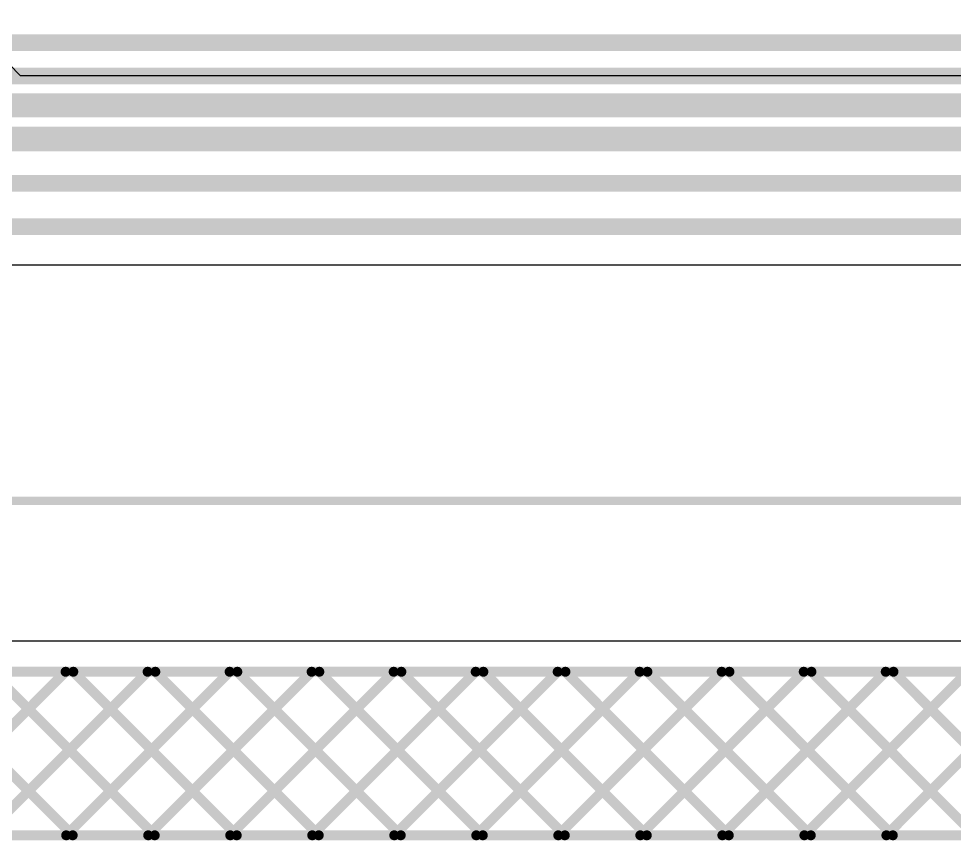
# Model space of a CAD drawing. Header units: inches. Extents: x 0 to 212, y 0 to 208.
# Drawn here: x 3.668 to 4.233, y 1.92 to 2.415 of the extents above; entities that cross this region are included whole.
import ezdxf

# ---------------------------------------------------------------- set-up
doc = ezdxf.new("R2010")
doc.units = ezdxf.units.IN
doc.header["$MEASUREMENT"] = 0
for name, color, linetype in [('Bottom Layer', 5, 'Continuous'), ('Bottom Overlay', 54, 'Continuous'), ('Top Layer', 1, 'Continuous'), ('Top Overlay', 2, 'Continuous')]:
    doc.layers.add(name, color=color, linetype=linetype)

# ---------------------------------------------------------------- blocks, each defined once
blk = doc.blocks.new('G4A_1A_PE_DC24_94')
at = {"layer": 'Top Overlay'}
for points in [[(-0.6004, 0.32481, 0.005, 0.005, 0), (0.60039, 0.32481, 0.005, 0.005, 0)], [(-0.60036, 0.15689, 0.005, 0.005, 0), (0.60039, 0.15689, 0.005, 0.005, 0)]]:
    blk.add_lwpolyline(points, format="xyseb", dxfattribs=at)

msp = doc.modelspace()

# ---------------------------------------------------------------- linework, layer by layer
at = {"layer": 'Bottom Layer'}
for p, q in [((3.66913, 2.38102), (3.63471, 2.41544)), ((5.76, 2.38102), (3.66913, 2.38102)), ((3.62092, 2.26706), (5.02865, 2.26706)), ((7.585, 2.04), (-0.12, 2.04))]:
    msp.add_line(p, q, dxfattribs=at)
for points in [[(3.65095, 2.36542, 0.01, 0.01, 0), (6.7387, 2.36542, 0.01, 0.01, 0)], [(3.10159, 2.34292, 0.015, 0.015, 0), (5.10302, 2.34292, 0.015, 0.015, 0)]]:
    msp.add_lwpolyline(points, format="xyseb", dxfattribs=at)
at = {"layer": 'Bottom Overlay'}
for points in [[(-0.122, 2.02163, 0.006, 0.006, 0), (8.075, 2.02163, 0.006, 0.006, 0)], [(3.59768, 1.923, 0.006, 0.006, 0), (3.69631, 2.02163, 0.006, 0.006, 0)], [(3.60198, 2.02163, 0.006, 0.006, 0), (3.7006, 1.923, 0.006, 0.006, 0)], [(3.64718, 1.923, 0.006, 0.006, 0), (3.74581, 2.02163, 0.006, 0.006, 0)], [(3.65147, 2.02163, 0.006, 0.006, 0), (3.7501, 1.923, 0.006, 0.006, 0)], [(3.69668, 1.923, 0.006, 0.006, 0), (3.7953, 2.02163, 0.006, 0.006, 0)], [(3.70097, 2.02163, 0.006, 0.006, 0), (3.7996, 1.923, 0.006, 0.006, 0)], [(3.74618, 1.923, 0.006, 0.006, 0), (3.8448, 2.02163, 0.006, 0.006, 0)], [(3.75047, 2.02163, 0.006, 0.006, 0), (3.8491, 1.923, 0.006, 0.006, 0)], [(3.79567, 1.923, 0.006, 0.006, 0), (3.8943, 2.02163, 0.006, 0.006, 0)], [(3.79997, 2.02163, 0.006, 0.006, 0), (3.89859, 1.923, 0.006, 0.006, 0)], [(3.84517, 1.923, 0.006, 0.006, 0), (3.9438, 2.02163, 0.006, 0.006, 0)], [(3.84946, 2.02163, 0.006, 0.006, 0), (3.94809, 1.923, 0.006, 0.006, 0)], [(3.89467, 1.923, 0.006, 0.006, 0), (3.99329, 2.02163, 0.006, 0.006, 0)], [(3.89896, 2.02163, 0.006, 0.006, 0), (3.99759, 1.923, 0.006, 0.006, 0)], [(3.94417, 1.923, 0.006, 0.006, 0), (4.04279, 2.02163, 0.006, 0.006, 0)], [(3.94846, 2.02163, 0.006, 0.006, 0), (4.04709, 1.923, 0.006, 0.006, 0)], [(3.99366, 1.923, 0.006, 0.006, 0), (4.09229, 2.02163, 0.006, 0.006, 0)], [(3.99796, 2.02163, 0.006, 0.006, 0), (4.09658, 1.923, 0.006, 0.006, 0)], [(4.04316, 1.923, 0.006, 0.006, 0), (4.14179, 2.02163, 0.006, 0.006, 0)], [(4.04745, 2.02163, 0.006, 0.006, 0), (4.14608, 1.923, 0.006, 0.006, 0)], [(4.09266, 1.923, 0.006, 0.006, 0), (4.19128, 2.02163, 0.006, 0.006, 0)], [(4.09695, 2.02163, 0.006, 0.006, 0), (4.19558, 1.923, 0.006, 0.006, 0)], [(4.14216, 1.923, 0.006, 0.006, 0), (4.24078, 2.02163, 0.006, 0.006, 0)], [(4.14645, 2.02163, 0.006, 0.006, 0), (4.24508, 1.923, 0.006, 0.006, 0)], [(4.19165, 1.923, 0.006, 0.006, 0), (4.29028, 2.02163, 0.006, 0.006, 0)], [(4.19595, 2.02163, 0.006, 0.006, 0), (4.29457, 1.923, 0.006, 0.006, 0)], [(-0.122, 1.923, 0.006, 0.006, 0), (8.075, 1.923, 0.006, 0.006, 0)]]:
    msp.add_lwpolyline(points, format="xyseb", dxfattribs=at)
for points in [[(3.69481, 2.02163, 0.003, 0.003, 1), (3.69781, 2.02163, 0.003, 0.003, 1)], [(3.69947, 2.02163, 0.003, 0.003, 1), (3.70247, 2.02163, 0.003, 0.003, 1)], [(3.74431, 2.02163, 0.003, 0.003, 1), (3.74731, 2.02163, 0.003, 0.003, 1)], [(3.74897, 2.02163, 0.003, 0.003, 1), (3.75197, 2.02163, 0.003, 0.003, 1)], [(3.7938, 2.02163, 0.003, 0.003, 1), (3.7968, 2.02163, 0.003, 0.003, 1)], [(3.79847, 2.02163, 0.003, 0.003, 1), (3.80147, 2.02163, 0.003, 0.003, 1)], [(3.8433, 2.02163, 0.003, 0.003, 1), (3.8463, 2.02163, 0.003, 0.003, 1)], [(3.84796, 2.02163, 0.003, 0.003, 1), (3.85096, 2.02163, 0.003, 0.003, 1)], [(3.8928, 2.02163, 0.003, 0.003, 1), (3.8958, 2.02163, 0.003, 0.003, 1)], [(3.89746, 2.02163, 0.003, 0.003, 1), (3.90046, 2.02163, 0.003, 0.003, 1)], [(3.9423, 2.02163, 0.003, 0.003, 1), (3.9453, 2.02163, 0.003, 0.003, 1)], [(3.94696, 2.02163, 0.003, 0.003, 1), (3.94996, 2.02163, 0.003, 0.003, 1)], [(3.99179, 2.02163, 0.003, 0.003, 1), (3.99479, 2.02163, 0.003, 0.003, 1)], [(3.99646, 2.02163, 0.003, 0.003, 1), (3.99946, 2.02163, 0.003, 0.003, 1)], [(4.04129, 2.02163, 0.003, 0.003, 1), (4.04429, 2.02163, 0.003, 0.003, 1)], [(4.04595, 2.02163, 0.003, 0.003, 1), (4.04895, 2.02163, 0.003, 0.003, 1)], [(4.09079, 2.02163, 0.003, 0.003, 1), (4.09379, 2.02163, 0.003, 0.003, 1)], [(4.09545, 2.02163, 0.003, 0.003, 1), (4.09845, 2.02163, 0.003, 0.003, 1)], [(4.14029, 2.02163, 0.003, 0.003, 1), (4.14329, 2.02163, 0.003, 0.003, 1)], [(4.14495, 2.02163, 0.003, 0.003, 1), (4.14795, 2.02163, 0.003, 0.003, 1)], [(4.18978, 2.02163, 0.003, 0.003, 1), (4.19278, 2.02163, 0.003, 0.003, 1)], [(4.19445, 2.02163, 0.003, 0.003, 1), (4.19745, 2.02163, 0.003, 0.003, 1)], [(3.69518, 1.923, 0.003, 0.003, 1), (3.69818, 1.923, 0.003, 0.003, 1)], [(3.6991, 1.923, 0.003, 0.003, 1), (3.7021, 1.923, 0.003, 0.003, 1)], [(3.74468, 1.923, 0.003, 0.003, 1), (3.74768, 1.923, 0.003, 0.003, 1)], [(3.7486, 1.923, 0.003, 0.003, 1), (3.7516, 1.923, 0.003, 0.003, 1)], [(3.79417, 1.923, 0.003, 0.003, 1), (3.79717, 1.923, 0.003, 0.003, 1)], [(3.7981, 1.923, 0.003, 0.003, 1), (3.8011, 1.923, 0.003, 0.003, 1)], [(3.84367, 1.923, 0.003, 0.003, 1), (3.84667, 1.923, 0.003, 0.003, 1)], [(3.8476, 1.923, 0.003, 0.003, 1), (3.8506, 1.923, 0.003, 0.003, 1)], [(3.89317, 1.923, 0.003, 0.003, 1), (3.89617, 1.923, 0.003, 0.003, 1)], [(3.89709, 1.923, 0.003, 0.003, 1), (3.90009, 1.923, 0.003, 0.003, 1)], [(3.94267, 1.923, 0.003, 0.003, 1), (3.94567, 1.923, 0.003, 0.003, 1)], [(3.94659, 1.923, 0.003, 0.003, 1), (3.94959, 1.923, 0.003, 0.003, 1)], [(3.99216, 1.923, 0.003, 0.003, 1), (3.99516, 1.923, 0.003, 0.003, 1)], [(3.99609, 1.923, 0.003, 0.003, 1), (3.99909, 1.923, 0.003, 0.003, 1)], [(4.04166, 1.923, 0.003, 0.003, 1), (4.04466, 1.923, 0.003, 0.003, 1)], [(4.04559, 1.923, 0.003, 0.003, 1), (4.04859, 1.923, 0.003, 0.003, 1)], [(4.09116, 1.923, 0.003, 0.003, 1), (4.09416, 1.923, 0.003, 0.003, 1)], [(4.09508, 1.923, 0.003, 0.003, 1), (4.09808, 1.923, 0.003, 0.003, 1)], [(4.14066, 1.923, 0.003, 0.003, 1), (4.14366, 1.923, 0.003, 0.003, 1)], [(4.14458, 1.923, 0.003, 0.003, 1), (4.14758, 1.923, 0.003, 0.003, 1)], [(4.19015, 1.923, 0.003, 0.003, 1), (4.19315, 1.923, 0.003, 0.003, 1)], [(4.19408, 1.923, 0.003, 0.003, 1), (4.19708, 1.923, 0.003, 0.003, 1)]]:
    msp.add_lwpolyline(points, format="xyseb", close=True, dxfattribs=at)
at = {"layer": 'Top Layer'}
for points in [[(2.40276, 2.40096, 0.01, 0.01, 0), (4.27905, 2.40096, 0.01, 0.01, 0)], [(2.25633, 2.38096, 0.01, 0.01, 0), (4.31816, 2.38096, 0.01, 0.01, 0)], [(2.24804, 2.36096, 0.01, 0.01, 0), (5.04973, 2.36096, 0.01, 0.01, 0)], [(3.52748, 2.31611, 0.01, 0.01, 0), (5.07615, 2.31611, 0.01, 0.01, 0)], [(2.02019, 2.29005, 0.01, 0.01, 0), (5.08445, 2.29005, 0.01, 0.01, 0)]]:
    msp.add_lwpolyline(points, format="xyseb", dxfattribs=at)

# ---------------------------------------------------------------- block references
msp.add_blockref('G4A_1A_PE_DC24_94', (4.00037, 1.96785))

doc.saveas('drawing.dxf')
